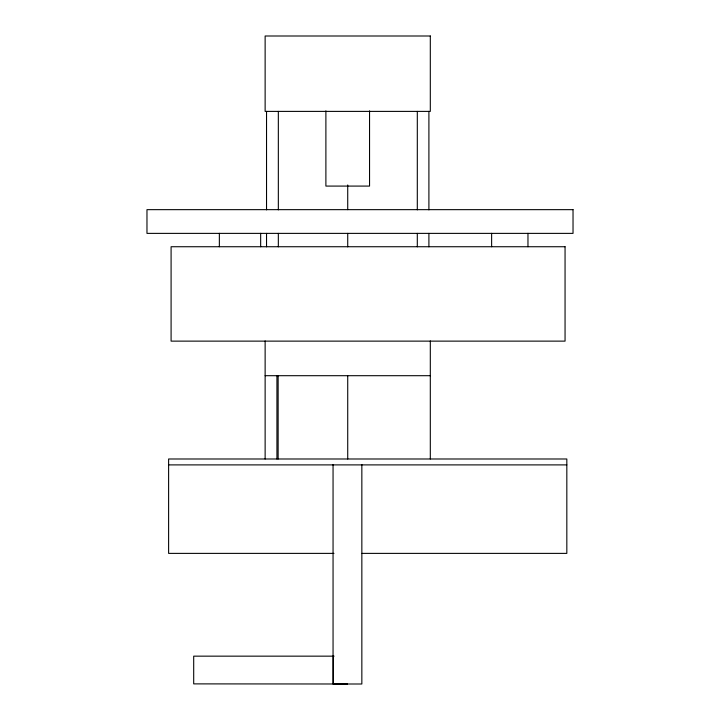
<?xml version="1.0" encoding="UTF-8"?>
<svg xmlns="http://www.w3.org/2000/svg" width="720" height="720" viewBox="0 0 720 720"><rect width="100%" height="100%" fill="white"/><g stroke="black" fill="none" stroke-linecap="round" stroke-linejoin="round"><path stroke-width="1.08" d="M417.303 246.816L417.303 233.379M417.303 209.88L417.312 111.393M265.131 375.696L430.308 375.696M168.615 464.895L566.829 464.895M333.972 553.383L168.615 553.383L168.615 458.991L566.829 458.991L566.829 553.383L362.097 553.383M334.08 656.154L193.698 656.154L193.698 683.883L347.553 684M527.967 233.325L527.967 246.735M491.625 233.325L491.625 246.735M430.308 340.947L430.308 458.991M428.904 111.393L428.904 209.88M428.904 233.379L428.904 246.816M369.549 110.871L369.549 186.084L325.89 186.084L325.89 110.871M361.845 464.589L361.845 684L333.054 684L333.054 464.589M347.724 184.959L347.724 209.655M347.724 233.379L347.724 246.843M347.724 375.93L347.724 458.991M333.27 656.154L333.27 684M278.334 111.393L278.334 209.88M278.334 233.379L278.334 246.816M278.136 375.696L278.136 458.991M276.93 375.696L276.93 458.991M266.535 111.393L266.535 209.88M266.535 233.379L266.535 246.816M265.131 340.947L265.131 458.991M260.658 233.325L260.658 246.735M219.357 233.325L219.357 246.735M430.308 36L265.131 36L265.131 111.393L430.308 111.393L430.308 36M573.03 209.655L146.97 209.655L146.97 233.379L573.03 233.379L573.03 209.655M565.056 246.735L171.09 246.735L171.09 341.127L565.056 341.127L565.056 246.735"/></g></svg>
